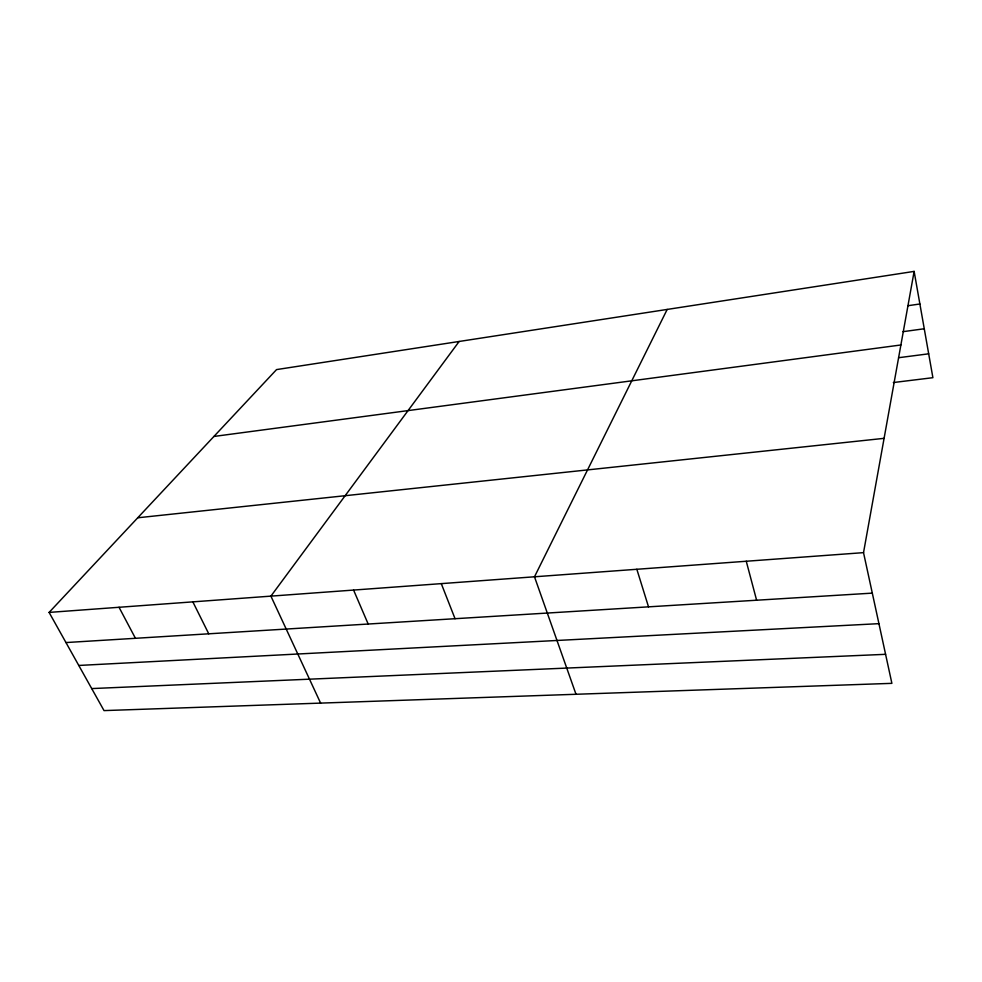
<?xml version="1.0" encoding="UTF-8"?>
<svg xmlns="http://www.w3.org/2000/svg" width="982" height="982" viewBox="0 0 982 982"><rect width="100%" height="100%" fill="white"/><g stroke="black" fill="none" stroke-linecap="round" stroke-linejoin="round"><path stroke-width="1.47" d="M863.522 552.645L914.132 271.4L276.556 369.588L49.1 612.412L104.031 710.6L891.889 683.349L863.522 552.645L49.1 612.412M667.183 309.44L534.49 576.79L576.004 694.274M459.159 341.466L270.909 596.135L320.611 703.112M907.871 305.721L919.889 303.99M903.023 331.671L924.258 328.761M213.929 436.45L900.899 344.977M898.579 357.718L928.69 353.815M893.35 382.538L932.9 377.689L914.132 271.4M137.738 517.784L884.095 438.34M65.966 642.559L872.311 593.128M78.769 665.452L878.939 623.656M91.719 688.578L885.592 654.319M119.031 607.281L135.442 638.3M192.853 601.868L208.749 633.807M353.581 590.072L368.176 624.024M441.286 583.627L455.047 618.709M636.839 569.278L648.513 606.839M746.259 561.25L756.606 600.211"/></g></svg>
